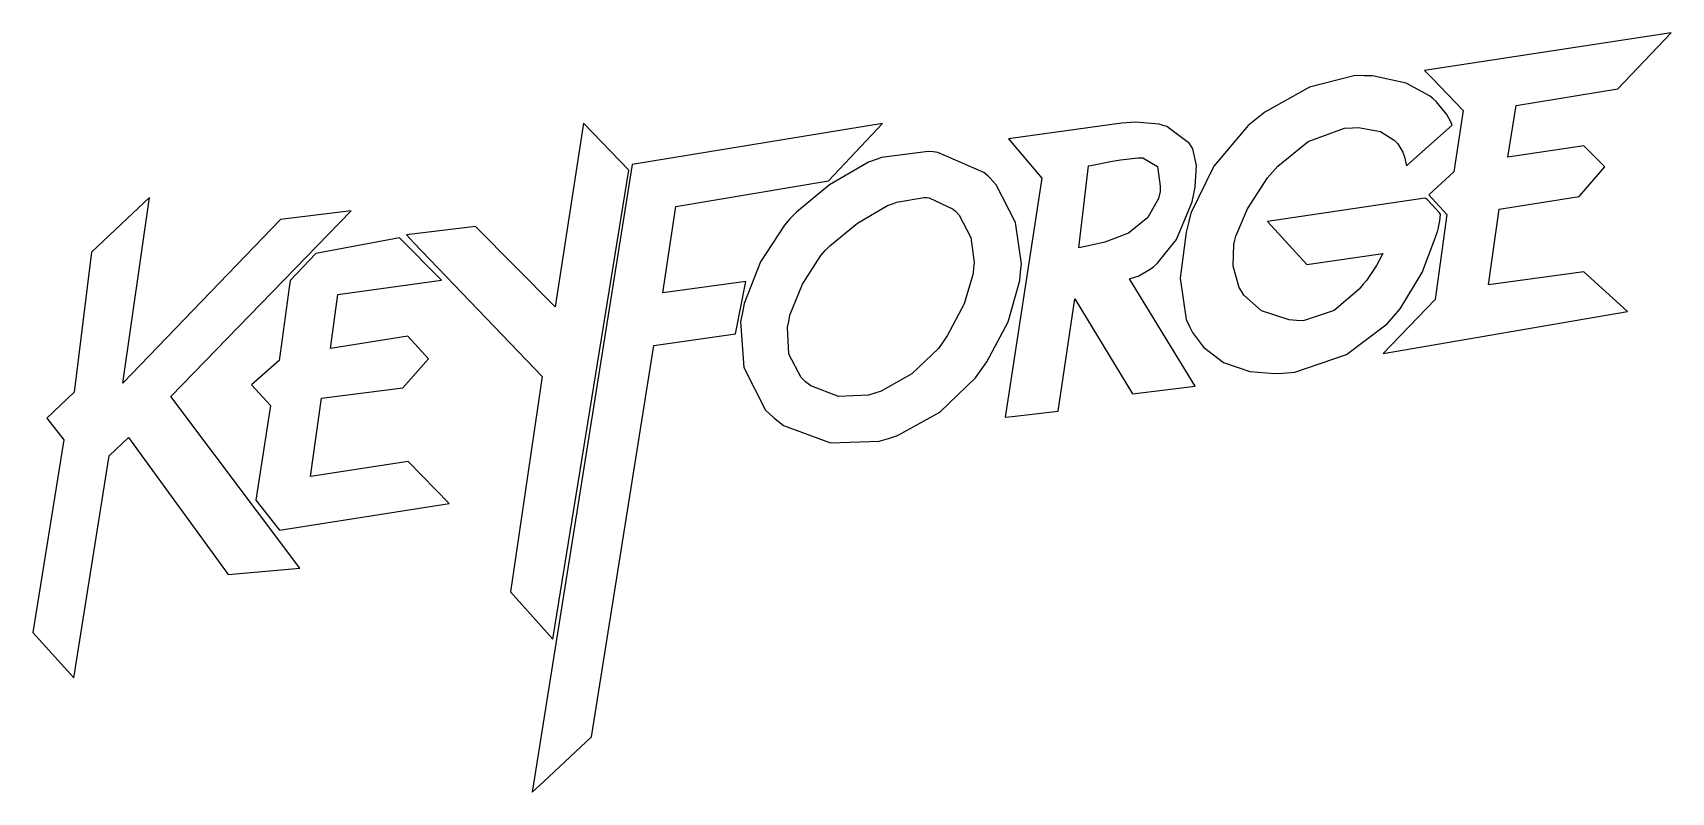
# Model space of a CAD drawing. Extents: x 0 to 40.4, y 0 to 18.7.
import ezdxf

# ---------------------------------------------------------------- set-up
doc = ezdxf.new("R2010")
doc.units = 0
doc.layers.get('0').update_dxf_attribs({"linetype": 'CONTINUOUS'})

msp = doc.modelspace()

# ---------------------------------------------------------------- linework, layer by layer
at = {"color": 0}
for p, q in [((40.3931, 18.7206), (34.3131, 17.7891)), ((39.0758, 17.3398), (40.3931, 18.7206)), ((34.3131, 17.7891), (34.4882, 17.6058)), ((31.4785, 17.3784), (30.3747, 16.7624)), ((32.6003, 17.6651), (31.4785, 17.3784)), ((32.8138, 17.6623), (32.6003, 17.6651)), ((32.8152, 17.6623), (32.8138, 17.6623)), ((33.0247, 17.6609), (32.8152, 17.6623)), ((33.8584, 17.4818), (33.0247, 17.6609)), ((34.4358, 17.1676), (33.8584, 17.4818)), ((34.4882, 17.6058), (35.2612, 16.801)), ((34.5171, 17.0973), (34.4358, 17.1676)), ((34.5984, 17.0284), (34.5171, 17.0973)), ((34.8602, 16.7073), (34.5984, 17.0284)), ((36.5704, 16.9292), (39.0758, 17.3398)), ((30.1694, 16.5999), (29.9641, 16.4373)), ((30.3747, 16.7624), (30.1694, 16.5999)), ((34.9595, 16.5255), (34.8602, 16.7073)), ((35.2612, 16.801), (35.0297, 15.2907)), ((36.365, 15.6504), (36.5704, 16.9292)), ((13.5806, 16.4937), (12.8764, 11.9614)), ((14.6968, 15.3362), (13.5806, 16.4937)), ((20.9489, 16.4869), (14.7739, 15.4726)), ((19.615, 15.0688), (20.9489, 16.4869)), ((26.8442, 16.4896), (24.055, 16.1079)), ((26.8497, 16.4896), (26.8442, 16.4896)), ((26.8511, 16.491), (26.8497, 16.4896)), ((27.1832, 16.5185), (26.8511, 16.491)), ((27.7661, 16.4662), (27.1832, 16.5185)), ((27.8929, 16.4262), (27.7661, 16.4662)), ((27.9563, 16.4069), (27.8929, 16.4262)), ((28.5185, 15.9949), (27.9563, 16.4069)), ((29.9641, 16.4373), (29.1138, 15.4327)), ((31.4413, 16.0404), (32.3371, 16.3711)), ((32.3371, 16.3711), (32.5355, 16.3794)), ((32.5355, 16.3794), (32.6815, 16.3862)), ((32.6815, 16.3862), (33.2245, 16.2829)), ((33.2245, 16.2829), (33.5635, 16.0762)), ((34.0376, 15.5939), (34.9925, 16.44)), ((34.9925, 16.44), (34.9595, 16.5255)), ((34.9595, 16.5255), (34.9595, 16.5255)), ((22.0762, 15.7978), (20.9269, 15.649)), ((22.1947, 15.7827), (22.0762, 15.7978)), ((22.3132, 15.7689), (22.1947, 15.7827)), ((23.4487, 15.2728), (22.3132, 15.7689)), ((24.055, 16.1079), (24.8736, 15.135)), ((28.5585, 15.9274), (28.5185, 15.9949)), ((28.597, 15.8612), (28.5585, 15.9274)), ((28.6935, 15.4464), (28.597, 15.8612)), ((30.6917, 15.4327), (31.4413, 16.0404)), ((33.5635, 16.0762), (33.6076, 16.0293)), ((33.6076, 16.0293), (33.6517, 15.9839)), ((33.6517, 15.9839), (33.7798, 15.7772)), ((33.7798, 15.7772), (33.8198, 15.6641)), ((38.2379, 15.9329), (36.365, 15.6504)), ((38.7572, 15.4134), (38.2379, 15.9329)), ((14.7739, 15.4726), (12.31, 0)), ((20.6072, 15.5319), (19.6426, 14.9751)), ((20.8208, 15.609), (20.6072, 15.5319)), ((20.9269, 15.649), (20.8208, 15.609)), ((25.79, 13.418), (26.0298, 15.4395)), ((26.0298, 15.4395), (26.1648, 15.4657)), ((26.1648, 15.4657), (26.5727, 15.5456)), ((26.5727, 15.5456), (26.8152, 15.587)), ((26.8152, 15.587), (26.9655, 15.6063)), ((26.9655, 15.6063), (27.1721, 15.6297)), ((27.1721, 15.6297), (27.2411, 15.638)), ((27.2411, 15.638), (27.3637, 15.6352)), ((27.3637, 15.6352), (27.7289, 15.4258)), ((27.7289, 15.4258), (27.7964, 14.9435)), ((29.1138, 15.4327), (28.553, 14.2765)), ((28.6591, 14.9187), (28.6935, 15.4464)), ((30.5663, 15.2866), (30.6917, 15.4327)), ((33.8198, 15.6641), (33.8198, 15.6641)), ((33.8198, 15.6641), (33.8667, 15.4409)), ((33.8667, 15.4409), (34.0376, 15.5939)), ((38.1275, 14.683), (38.7572, 15.4134)), ((12.8199, 3.76894), (14.6968, 15.3362)), ((15.8571, 14.4418), (19.615, 15.0688)), ((19.6426, 14.9751), (18.8295, 14.3013)), ((23.552, 15.1819), (23.4487, 15.2728)), ((23.5782, 15.1598), (23.552, 15.1819)), ((23.5989, 15.1364), (23.5782, 15.1598)), ((23.7477, 14.9738), (23.5989, 15.1364)), ((24.2259, 14.0436), (23.7477, 14.9738)), ((24.8736, 15.135), (23.971, 9.24387)), ((29.9489, 14.3798), (30.4395, 15.1419)), ((30.4395, 15.1419), (30.5663, 15.2866)), ((35.0297, 15.2907), (34.4138, 14.7298)), ((2.21726, 10.0817), (2.88148, 14.6623)), ((2.88148, 14.6623), (2.60587, 14.4019)), ((21.2232, 14.5162), (21.2976, 14.5438)), ((21.2976, 14.5438), (21.977, 14.6637)), ((21.977, 14.6637), (22.0404, 14.6568)), ((22.0404, 14.6568), (22.101, 14.6513)), ((22.101, 14.6513), (22.6894, 14.3716)), ((27.7509, 14.6375), (27.4877, 14.1704)), ((27.7937, 14.8042), (27.7509, 14.6375)), ((27.7964, 14.9435), (27.7937, 14.8042)), ((28.1988, 13.6274), (28.5805, 14.5521)), ((28.5805, 14.5521), (28.6329, 14.7946)), ((28.6329, 14.7946), (28.6591, 14.9187)), ((34.3187, 14.6403), (30.4436, 14.067)), ((34.3393, 14.6362), (34.3187, 14.6403)), ((34.3807, 14.6058), (34.3393, 14.6362)), ((34.6825, 14.282), (34.3807, 14.6058)), ((34.4138, 14.7298), (34.8616, 14.2434)), ((36.1541, 14.3729), (38.1275, 14.683)), ((2.60587, 14.4019), (1.45107, 13.316)), ((3.40376, 9.75237), (7.84793, 14.3343)), ((7.84793, 14.3343), (6.10747, 14.1139)), ((15.5333, 12.3073), (15.8571, 14.4418)), ((18.6793, 14.1483), (18.6655, 14.1345)), ((18.6931, 14.1635), (18.6793, 14.1483)), ((18.8295, 14.3013), (18.6931, 14.1635)), ((20.3329, 14.027), (21.0757, 14.4625)), ((21.0757, 14.4625), (21.2232, 14.5162)), ((22.6894, 14.3716), (22.7487, 14.322)), ((22.7487, 14.322), (22.8369, 14.2214)), ((22.8369, 14.2214), (23.1221, 13.677)), ((27.4877, 14.1704), (27.0123, 13.7804)), ((28.553, 14.2765), (28.4923, 14.0367)), ((29.6595, 13.7074), (29.9489, 14.3798)), ((34.8616, 14.2434), (34.5764, 12.1447)), ((34.7073, 14.2379), (34.6825, 14.282)), ((34.6852, 14.0877), (34.7073, 14.2379)), ((34.7073, 14.2379), (34.7073, 14.2379)), ((35.8923, 12.5057), (36.1541, 14.3729)), ((6.10747, 14.1139), (2.21726, 10.0817)), ((10.9127, 13.943), (9.21494, 13.7363)), ((9.21494, 13.7363), (9.39821, 13.5447)), ((12.8764, 11.9614), (10.9127, 13.943)), ((18.5291, 13.9788), (17.9379, 13.0762)), ((18.6655, 14.1345), (18.5291, 13.9788)), ((19.6522, 13.4689), (20.3329, 14.027)), ((24.372, 13.0266), (24.2259, 14.0436)), ((27.0123, 13.7804), (26.4267, 13.5558)), ((28.4317, 13.8024), (28.2842, 12.6752)), ((28.4923, 14.0367), (28.4317, 13.8024)), ((30.4436, 14.067), (31.4096, 13.0114)), ((34.5819, 13.6798), (34.6356, 13.8479)), ((34.6356, 13.8479), (34.6439, 13.8782)), ((34.6439, 13.8782), (34.6852, 14.0877)), ((9.03855, 13.6619), (6.97562, 13.2774)), ((10.0762, 12.6256), (9.03855, 13.6619)), ((9.39821, 13.5447), (12.5608, 10.2512)), ((19.4317, 13.2319), (19.5364, 13.3532)), ((19.5364, 13.3532), (19.6522, 13.4689)), ((23.1221, 13.677), (23.2048, 13.0597)), ((25.9498, 13.4483), (25.79, 13.418)), ((26.4267, 13.5558), (25.9498, 13.4483)), ((27.7234, 13.0294), (28.1988, 13.6274)), ((29.592, 12.9673), (29.6085, 13.5048)), ((29.6085, 13.5048), (29.6347, 13.6054)), ((29.6347, 13.6054), (29.6595, 13.7074)), ((34.2553, 12.813), (34.5819, 13.6798)), ((1.45107, 13.316), (1.01699, 9.85986)), ((6.97562, 13.2774), (6.34312, 12.6118)), ((17.9379, 13.0762), (17.5355, 12.0454)), ((18.9728, 12.5236), (19.4317, 13.2319)), ((23.2048, 13.0597), (23.1938, 12.9232)), ((24.3541, 12.8199), (24.372, 13.0266)), ((27.547, 12.8902), (27.6255, 12.9508)), ((27.6255, 12.9508), (27.7234, 13.0294)), ((29.7408, 12.4423), (29.592, 12.9673)), ((31.4096, 13.0114), (33.2838, 13.2815)), ((33.1281, 12.9853), (32.8786, 12.6173)), ((33.2631, 13.243), (33.1281, 12.9853)), ((33.2838, 13.2815), (33.2631, 13.243)), ((6.34312, 12.6118), (6.31694, 12.4423)), ((7.5227, 12.2673), (10.0762, 12.6256)), ((17.5782, 12.5911), (15.5333, 12.3073)), ((17.3247, 11.2971), (17.5782, 12.5911)), ((18.6669, 11.7574), (18.9728, 12.5236)), ((23.18, 12.7841), (22.9622, 12.0358)), ((23.1938, 12.9232), (23.18, 12.7841)), ((24.0426, 11.5948), (24.3348, 12.6146)), ((24.3348, 12.6146), (24.3541, 12.8199)), ((27.0357, 12.6545), (27.0619, 12.6628)), ((28.6577, 10.0059), (27.0357, 12.6545)), ((27.0619, 12.6628), (27.2548, 12.722)), ((27.2548, 12.722), (27.547, 12.8902)), ((28.2842, 12.6752), (28.4345, 11.6499)), ((32.8015, 12.5236), (32.7008, 12.4024)), ((32.8786, 12.6173), (32.8015, 12.5236)), ((33.7137, 11.9159), (34.2553, 12.813)), ((38.2351, 12.824), (35.8923, 12.5057)), ((39.3181, 11.8497), (38.2351, 12.824)), ((6.31694, 12.4423), (6.09783, 10.8162)), ((7.34356, 10.9389), (7.5227, 12.2673)), ((25.2788, 9.38996), (25.688, 12.1598)), ((25.688, 12.1598), (27.1157, 9.81989)), ((29.7987, 12.3472), (29.7408, 12.4423)), ((29.8552, 12.2535), (29.7987, 12.3472)), ((30.2948, 11.8663), (29.8552, 12.2535)), ((32.7008, 12.4024), (32.0807, 11.8787)), ((34.5764, 12.1447), (33.2893, 10.8162)), ((17.4942, 11.8263), (17.4515, 11.6072)), ((17.5355, 12.0454), (17.4942, 11.8263)), ((18.6393, 11.6072), (18.6669, 11.7574)), ((22.9622, 12.0358), (22.5447, 11.2489)), ((30.9742, 11.643), (30.2948, 11.8663)), ((32.0807, 11.8787), (31.3214, 11.6196)), ((33.2893, 10.8162), (39.3181, 11.8497)), ((33.3912, 11.5493), (33.5525, 11.7326)), ((33.5525, 11.7326), (33.7137, 11.9159)), ((17.4515, 11.6072), (17.5286, 10.4717)), ((18.6104, 11.4598), (18.6393, 11.6072)), ((18.6407, 10.7956), (18.6104, 11.4598)), ((23.5176, 10.6054), (24.0426, 11.5948)), ((28.4345, 11.6499), (28.524, 11.4653)), ((28.524, 11.4653), (28.5874, 11.3316)), ((28.5874, 11.3316), (28.8644, 10.9678)), ((31.1519, 11.6307), (30.9742, 11.643)), ((31.3214, 11.6196), (31.1519, 11.6307)), ((32.3894, 10.7873), (33.3912, 11.5493)), ((9.2425, 11.2407), (7.34356, 10.9389)), ((9.75512, 10.6812), (9.2425, 11.2407)), ((13.7776, 1.3615), (15.3072, 11.0133)), ((15.3072, 11.0133), (17.3247, 11.2971)), ((22.327, 10.9416), (21.6683, 10.3105)), ((22.4331, 11.0905), (22.327, 10.9416)), ((22.5447, 11.2489), (22.4331, 11.0905)), ((28.8644, 10.9678), (29.3577, 10.5944)), ((6.07579, 10.644), (5.39641, 10.039)), ((6.09783, 10.8162), (6.07579, 10.644)), ((9.12675, 9.9701), (9.75512, 10.6812)), ((18.9411, 10.2223), (18.6407, 10.7956)), ((23.3826, 10.4138), (23.5176, 10.6054)), ((29.3577, 10.5944), (30.0068, 10.3739)), ((31.1161, 10.3518), (32.3894, 10.7873)), ((12.5608, 10.2512), (11.7767, 4.94302)), ((17.5286, 10.4717), (18.0674, 9.41888)), ((19.0486, 10.1176), (18.9411, 10.2223)), ((19.1782, 10.0183), (19.0486, 10.1176)), ((21.6683, 10.3105), (20.9117, 9.88466)), ((22.3655, 9.37204), (23.2406, 10.2154)), ((23.2406, 10.2154), (23.3826, 10.4138)), ((30.0068, 10.3739), (30.6173, 10.3201)), ((30.6173, 10.3201), (30.8185, 10.3325)), ((30.8185, 10.3325), (31.1161, 10.3518)), ((1.01699, 9.85986), (0.34589, 9.2232)), ((6.58566, 5.52595), (3.40376, 9.75237)), ((5.39641, 10.039), (5.86355, 9.53463)), ((6.84332, 7.78178), (7.12033, 9.71102)), ((7.12033, 9.71102), (9.12675, 9.9701)), ((19.8672, 9.75653), (19.1782, 10.0183)), ((20.6017, 9.78958), (19.8672, 9.75653)), ((20.756, 9.83643), (20.6017, 9.78958)), ((20.9117, 9.88466), (20.756, 9.83643)), ((27.1157, 9.81989), (28.6577, 10.0059)), ((5.86355, 9.53463), (5.49561, 7.20302)), ((18.0674, 9.41888), (18.2576, 9.23974)), ((21.321, 8.79052), (22.3655, 9.37204)), ((24.1432, 9.26317), (25.2788, 9.38996)), ((0.34589, 9.2232), (0.76757, 8.6899)), ((18.2576, 9.23974), (18.2755, 9.2232)), ((18.2755, 9.2232), (18.2948, 9.20944)), ((18.2948, 9.20944), (18.5043, 9.04268)), ((18.5043, 9.04268), (19.6674, 8.61138)), ((23.971, 9.24387), (24.1432, 9.26317)), ((0.76757, 8.6899), (0, 3.9412)), ((1.8824, 8.29303), (2.3592, 8.74367)), ((2.3592, 8.74367), (4.82039, 5.36332)), ((19.6674, 8.61138), (20.8649, 8.65131)), ((20.8649, 8.65131), (21.0936, 8.72024)), ((21.0936, 8.72024), (21.321, 8.79052)), ((1.01148, 2.82084), (1.8824, 8.29303)), ((9.25767, 8.14836), (6.84332, 7.78178)), ((10.2691, 7.11482), (9.25767, 8.14836)), ((5.49561, 7.20302), (6.07991, 6.46299)), ((6.07991, 6.46299), (10.2691, 7.11482)), ((4.82039, 5.36332), (6.58566, 5.52595)), ((11.7767, 4.94302), (12.8199, 3.76894)), ((0, 3.9412), (1.01148, 2.82084)), ((12.5911, 0.25907), (13.7776, 1.3615)), ((12.31, 0), (12.5911, 0.25907))]:
    msp.add_line(p, q, dxfattribs=at)

doc.saveas('drawing.dxf')
